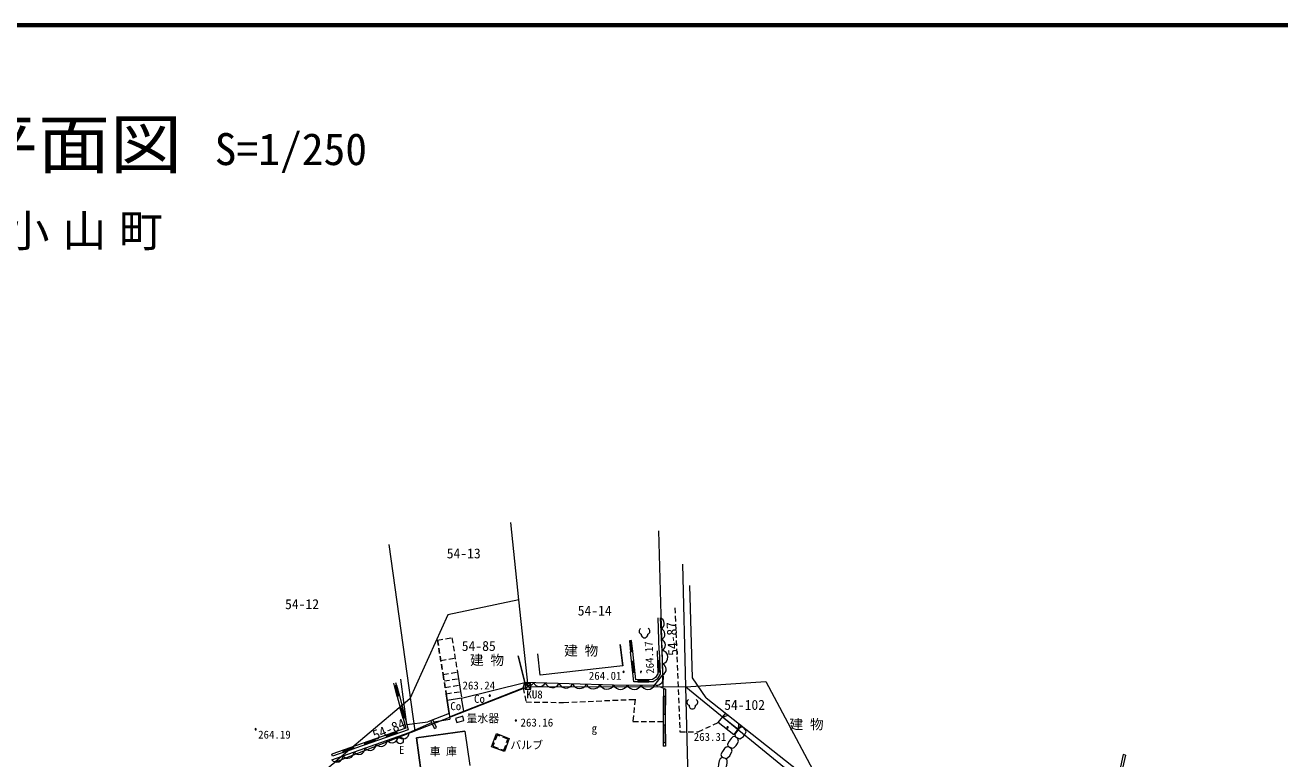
# Model space of a CAD drawing. Units: millimetres, scale not verified. Extents: x 4813 to 205063, y 5162 to 143662.
# Drawn here: x 111196 to 168696, y 110017 to 143662 of the extents above; entities that cross this region are included whole.
import ezdxf
from ezdxf.enums import TextEntityAlignment as Align

# ---------------------------------------------------------------- set-up
doc = ezdxf.new("R2010")
doc.units = ezdxf.units.MM
doc.header["$LTSCALE"] = 250
doc.linetypes.add('USER6', pattern=[1.5, 1, -0.5])
for name, color, linetype, lineweight in [('プロットマーク', 1, 'Continuous', 13), ('仮境界', 1, 'Continuous', 13), ('図枠', 7, 'Continuous', 13), ('点名', 1, 'Continuous', 13), ('独標2', 7, 'Continuous', 13), ('現況2', 7, 'Continuous', 13)]:
    doc.layers.add(name, color=color, linetype=linetype, lineweight=lineweight)
doc.styles.add('ＭＳ ゴシック', font='')
doc.styles.get('ＭＳ ゴシック').set_extended_font_data('MS Gothic')

msp = doc.modelspace()

# ---------------------------------------------------------------- hatches: boundary and pattern name
at = {"layer": '独標2'}
h = msp.add_hatch(color=256, dxfattribs=at)
edge = h.paths.add_edge_path()
edge.add_ellipse((138621.4, 114010.8), major_axis=(29, -7.8), ratio=1, start_angle=-165, end_angle=15)
msp.add_hatch(color=256, dxfattribs=at).paths.add_polyline_path([(139389.6, 114003.8, 0.41421), (139419.6, 113973.8, 0.41421)])
h = msp.add_hatch(color=256, dxfattribs=at)
edge = h.paths.add_edge_path()
edge.add_ellipse((132486, 112918.6), major_axis=(29, -7.8), ratio=1, start_angle=-165, end_angle=15)
h = msp.add_hatch(color=256, dxfattribs=at)
edge = h.paths.add_edge_path()
edge.add_ellipse((133688.2, 111779.6), major_axis=(29, -7.8), ratio=1, start_angle=-165, end_angle=15)
h = msp.add_hatch(color=256, dxfattribs=at)
edge = h.paths.add_edge_path()
edge.add_ellipse((121761.4, 111374.7), major_axis=(29, -7.8), ratio=1, start_angle=-165, end_angle=15)
h = msp.add_hatch(color=256, dxfattribs=at)
edge = h.paths.add_edge_path()
edge.add_ellipse((143387.8, 111461.2), major_axis=(29, -7.8), ratio=1, start_angle=-165, end_angle=15)
at = {"layer": '現況2'}
for points in [[(138943.6, 114931.9), (139043, 114942.4), (138990.6, 115439.6), (138891.1, 115429.1)], [(139042.9, 113989.7), (139142.4, 114000.2), (139089.9, 114497.4), (138990.5, 114486.9)], [(140269.8, 114515.1), (140169.9, 114511.7), (140186.9, 114012), (140286.8, 114015.4)], [(128217.2, 113391), (128345.4, 112907.7), (128248.7, 112882.1), (128120.6, 113365.4)], [(139779.6, 113549.6), (139778.9, 113649.6), (139278.9, 113646), (139279.6, 113546)], [(140541.4, 112873.9), (140441.4, 112874.9), (140433.3, 112075), (140533.3, 112073.9)], [(128486.9, 112373.5), (128615.1, 111890.2), (128518.4, 111864.6), (128390.3, 112347.9)], [(140531.6, 111564.2), (140431.6, 111563.1), (140439.8, 110763.2), (140539.8, 110764.2)], [(128241, 111175.4), (127769.1, 111010.1), (127736.1, 111104.5), (128207.9, 111269.8)], [(126266, 110483.4), (125794.1, 110318.1), (125761, 110412.5), (126232.9, 110577.8)], [(127253.5, 110829.4), (126781.6, 110664.1), (126748.6, 110758.5), (127220.4, 110923.8)]]:
    msp.add_hatch(color=256, dxfattribs=at).paths.add_polyline_path(points)

# ---------------------------------------------------------------- linework, layer by layer
at = {"layer": 'プロットマーク'}
for p, q in [((134117.1, 113211.5), (134367.1, 113461.5)), ((134117.1, 113461.5), (134367.1, 113211.5))]:
    msp.add_line(p, q, dxfattribs=at)
msp.add_lwpolyline([(134117.1, 113211.5), (134367.1, 113211.5), (134367.1, 113461.5), (134117.1, 113461.5)], close=True, dxfattribs=at)
at = {"layer": '仮境界'}
for p, q in [((140434.5, 113322.9), (140241.1, 120467.1)), ((129069.7, 111309.3), (127880.7, 119850)), ((141468.9, 113320.6), (148176.8, 107854))]:
    msp.add_line(p, q, dxfattribs=at)
for points in [[(134242.1, 113336.5), (133814.6, 117317.6), (133458.5, 120850)], [(111233, 96069.6), (120762.9, 106093.1), (125383.9, 109873.3), (134242.1, 113336.5), (141468.9, 113320.6), (141330.3, 118946.3)], [(133814.6, 117317.6), (130569.6, 116617.7), (128819.8, 112768.3), (125383.9, 109873.3)], [(127656.8, 104571.4), (141609.1, 107900.9), (141468.9, 113320.6)], [(141468.9, 113320.6), (145140.4, 113563.6), (148176.8, 107854), (148715.1, 106790.7), (160843.4, 106779.5), (161108.7, 109603.9)]]:
    msp.add_lwpolyline(points, dxfattribs=at)
at = {"layer": '図枠', "lineweight": 70}
msp.add_lwpolyline([(4812.9, 5162), (205062.9, 5162), (205062.9, 143662), (4812.9, 143662)], close=True, dxfattribs=at)
at = {"layer": '独標2'}
msp.add_lwpolyline([(139389.6, 114003.8, 0.41421), (139419.6, 113973.8, 0.41421)], format="xyb", close=True, dxfattribs=at)
for centre, start, end in [((138621.4, 114010.8), 360, 180), ((138621.4, 114010.8), 180, 360), ((139419.6, 114003.8), 0, 180), ((132486, 112918.6), 360, 180), ((132486, 112918.6), 180, 360), ((133688.2, 111779.6), 360, 180), ((133688.2, 111779.6), 180, 360), ((121761.4, 111374.7), 360, 180), ((121761.4, 111374.7), 180, 360), ((143387.8, 111461.2), 360, 180), ((143387.8, 111461.2), 180, 360)]:
    msp.add_arc(centre, 30, start, end, dxfattribs=at)
at = {"layer": '現況2'}
for p, q in [((140254.3, 114971.4), (140207.2, 116479)), ((140401.3, 114634.5), (140306.6, 116482.1)), ((134802.4, 113859.5), (134693.3, 114832.8)), ((138943.6, 114931.9), (139043, 114942.4)), ((140413.4, 113876.6), (140401.3, 114634.5)), ((131007.1, 113995.3), (131151.1, 113106.9)), ((138579.4, 114283.1), (134802.4, 113859.5)), ((140048.1, 113407.5), (140413.4, 113876.6)), ((128248.7, 112882.1), (128088.9, 113484.8)), ((128345.4, 112907.7), (128187.7, 113502.6)), ((128693.9, 111592.8), (128408.7, 113673.2)), ((131200.7, 112800.9), (134091.6, 113525)), ((131308, 112206.6), (134014.9, 113279.4)), ((134014.9, 113279.4), (134091.6, 113525)), ((138166.6, 113402.3), (134091.6, 113525)), ((138166.6, 113402.3), (140048.1, 113407.5)), ((128345.4, 112907.7), (128248.7, 112882.1)), ((131200.7, 112800.9), (130542.1, 112694.1)), ((131308, 112206.6), (131200.7, 112800.9)), ((140544.9, 113217), (140444.9, 113218)), ((142400.5, 112818.8), (148447.7, 108050.4)), ((130642.1, 111944.5), (131308, 112206.6)), ((128693.9, 111592.8), (129658.2, 111724.6)), ((128791.2, 111233.6), (129829.9, 111681.4)), ((130622.4, 112092.4), (129658.2, 111724.6)), ((129951.3, 111414.2), (129787.9, 111774)), ((130042.3, 111455.6), (129881.5, 111809.8)), ((129922.8, 111718.7), (130655.3, 111845.4)), ((130622.4, 112092.4), (130642.2, 111943.7)), ((130642.1, 111944.5), (130655.3, 111845.4)), ((142961.3, 111684.1), (143300.7, 112108.9)), ((143668.5, 111119.1), (142961.3, 111684.1)), ((143161, 111934.1), (143418.5, 112016.1)), ((143868.3, 111369.1), (143161, 111934.1)), ((143893.7, 111641.3), (143868.3, 111369.1)), ((125256, 109981.1), (128791.2, 111233.6)), ((129951.3, 111414.2), (130042.3, 111455.6)), ((131343.5, 111293.6), (131569, 109708.1)), ((143668.5, 111119.1), (144011.5, 111548.4)), ((140541.5, 110597.5), (140441.5, 110596.5)), ((125278.5, 110137.5), (125245.4, 110231.8)), ((161520.1, 110215.3), (160906.4, 107500.3)), ((161617.6, 110193.3), (161000.5, 107463.2)), ((161617.6, 110193.3), (161520.1, 110215.3))]:
    msp.add_line(p, q, dxfattribs=at)
at = {"layer": '現況2', "linetype": 'USER6'}
for p, q in [((130092.4, 115467.9), (130751, 115574.7)), ((130751, 115574.7), (131007.1, 113995.3)), ((130244.5, 114530.1), (130903, 114636.9)), ((130348.5, 113888.5), (131007.1, 113995.3)), ((130396.5, 113592.4), (131055.1, 113699.2)), ((130444.5, 113296.3), (131103.1, 113403)), ((140544.9, 113217), (140048.1, 113407.5)), ((130492.5, 113000.1), (131151.1, 113106.9)), ((131151.1, 113106.9), (131200.7, 112800.9)), ((132821.7, 111110.7), (132633.4, 110598.9)), ((133320.1, 110927.3), (132821.7, 111110.7)), ((132633.4, 110598.9), (133131.8, 110415.5)), ((133131.8, 110415.5), (133320.1, 110927.3))]:
    msp.add_line(p, q, dxfattribs=at)
at = {"layer": '現況2', "linetype": 'USER6', "lineweight": 25}
for p, q in [((130092.4, 115467.9), (130348.5, 113888.5)), ((130348.5, 113888.5), (130492.5, 113000.1))]:
    msp.add_line(p, q, dxfattribs=at)
at = {"layer": '現況2', "lineweight": 25}
for p, q in [((138579.4, 114283.1), (138470.3, 115256.3)), ((134091.6, 113525), (133785.1, 114748.6)), ((130492.5, 113000.1), (130542.1, 112694.1)), ((130542.1, 112694.1), (130622.4, 112092.4)), ((129124.2, 110977.9), (131343.5, 111293.6)), ((129349.7, 109392.4), (129124.2, 110977.9))]:
    msp.add_line(p, q, dxfattribs=at)
at = {"layer": '現況2'}
for points in [[(142400.5, 112818.8), (141775.5, 113727.8), (141656.8, 117970.6)], [(140254.3, 114971.4), (140290.8, 113898.2), (140154, 113675.1), (139969.4, 113550.9), (139089.8, 113544.7), (138943.6, 114931.9)], [(140154.4, 114968), (140189.9, 113924.9), (140080.2, 113745.9), (139938.6, 113650.7), (139179.8, 113645.3), (139043, 114942.4)], [(128248.7, 112882.1), (128636.3, 111419.9), (125245.4, 110231.8)], [(128345.4, 112907.7), (128756.6, 111356.1), (125278.5, 110137.5)], [(140444.9, 113218), (140429.9, 111730.8), (140441.5, 110596.5)], [(140544.9, 113217), (140529.9, 111730.8), (140541.5, 110597.5)]]:
    msp.add_lwpolyline(points, dxfattribs=at)
at = {"layer": '現況2', "linetype": 'USER6'}
for points in [[(140975.2, 116944.6), (141206, 111258.2), (142042, 111265.7), (142961.3, 111684.1)], [(134014.9, 113279.4), (134155.7, 112626.6), (135869.4, 112606.7), (139150, 112750.1), (139050.5, 111733.4), (140429.9, 111730.9)]]:
    msp.add_lwpolyline(points, dxfattribs=at)
at = {"layer": '現況2'}
for points in [[(138943.6, 114931.9), (139043, 114942.4), (138990.6, 115439.6), (138891.1, 115429.1)], [(139042.9, 113989.7), (139142.4, 114000.2), (139089.9, 114497.4), (138990.5, 114486.9)], [(140269.8, 114515.1), (140169.9, 114511.7), (140186.9, 114012), (140286.8, 114015.4)], [(128217.2, 113391), (128345.4, 112907.7), (128248.7, 112882.1), (128120.6, 113365.4)], [(139779.6, 113549.6), (139778.9, 113649.6), (139278.9, 113646), (139279.6, 113546)], [(140541.4, 112873.9), (140441.4, 112874.9), (140433.3, 112075), (140533.3, 112073.9)], [(128486.9, 112373.5), (128615.1, 111890.2), (128518.4, 111864.6), (128390.3, 112347.9)], [(130984.5, 111682.9), (131307.8, 111783.4), (131249.5, 111970.8), (130926.2, 111870.3)], [(140531.6, 111564.2), (140431.6, 111563.1), (140439.8, 110763.2), (140539.8, 110764.2)], [(128241, 111175.4), (127769.1, 111010.1), (127736.1, 111104.5), (128207.9, 111269.8)], [(133161.5, 110351.3), (132569.2, 110569.2), (132792, 111174.8), (133384.3, 110957)], [(143892.3, 110837.2), (143858.3, 110940), (143732.3, 111041.1), (143619.9, 111027.8), (143543.6, 110956.8), (143456.7, 110826.2), (143376, 110690.2), (143397.6, 110596.1), (143514.4, 110533.4), (143622.5, 110505.3), (143693.6, 110544.5), (143784.6, 110626.5), (143835.3, 110722.8)], [(144240.2, 111251.3), (144214.8, 111356.6), (144097.7, 111467.8), (143984.6, 111463.9), (143902.6, 111399.6), (143805.1, 111276.7), (143713.4, 111147.9), (143727.1, 111052.3), (143838.3, 110980.1), (143943.6, 110943), (144017.8, 110976.2), (144115.3, 111050.3), (144173.8, 111142)], [(126266, 110483.4), (125794.1, 110318.1), (125761, 110412.5), (126232.9, 110577.8)], [(127253.5, 110829.4), (126781.6, 110664.1), (126748.6, 110758.5), (127220.4, 110923.8)], [(143596.5, 110373.9), (143561.1, 110476.3), (143434, 110575.8), (143321.7, 110561.1), (143246.3, 110489.2), (143161, 110357.5), (143082, 110220.5), (143104.8, 110126.7), (143222.4, 110065.5), (143330.8, 110038.7), (143401.4, 110078.8), (143491.4, 110161.9), (143540.9, 110258.8)], [(143370, 109962), (143297.4, 110042.5), (143141.5, 110084.2), (143043.9, 110026.8), (143002.7, 109931.1), (142975.7, 109776.5), (142956.6, 109619.6), (143014.3, 109542.1), (143146.5, 109531.8), (143256.7, 109549.6), (143306, 109614.1), (143356.3, 109725.8), (143363.9, 109834.3)]]:
    msp.add_lwpolyline(points, close=True, dxfattribs=at)
msp.add_circle((128376.9, 110864.9), 150, dxfattribs=at)
for centre, radius, start, end in [((140218.3, 116228.6), 268.4, 295.07166, 70.80042), ((139464.6, 115871.1), 137.1, 116.40406, 254.79462), ((139578.7, 115720), 151.2, 172.84733, 7.15267), ((139692.7, 115871.1), 137.1, 285.20538, 63.59594), ((140243.8, 115731.9), 268.4, 295.07166, 70.80042), ((140269.2, 115235.3), 268.4, 295.07166, 70.80042), ((140335.6, 114680.9), 314.9, 282.82111, 81.34673), ((140135.3, 113716.4), 320.9, 254.22192, 29.95068), ((140308.3, 114123.6), 268.4, 293.04913, 68.77789), ((134299.5, 113614.2), 226.2, 203.2157, 333.33378), ((134770.7, 113628), 292.7, 203.2157, 333.33378), ((135350.1, 113633), 345.8, 203.2157, 333.33378), ((135976.9, 113614.1), 345.8, 203.2157, 333.33378), ((136603.8, 113595.2), 345.8, 203.2157, 333.33378), ((137230.7, 113576.4), 345.8, 203.2157, 333.33378), ((137857.6, 113557.5), 345.8, 203.2157, 333.33378), ((138479.8, 113549), 345.8, 205.10146, 335.21954), ((139106.9, 113550.7), 345.8, 205.10146, 335.21954), ((139734.1, 113552.5), 345.8, 205.10146, 335.21954), ((141657.5, 112612.4), 137.1, 116.40406, 254.79462), ((141885.6, 112612.4), 137.1, 285.20538, 63.59594), ((141771.5, 112461.3), 151.2, 172.84733, 7.15267), ((128007.2, 111040.1), 279.4, 216.02288, 2.99739), ((128512.2, 111219), 279.4, 216.02288, 2.99739), ((126492.1, 110503.3), 279.4, 216.02288, 2.99739), ((126997.1, 110682.2), 279.4, 216.02288, 2.99739), ((127502.1, 110861.1), 279.4, 216.02288, 2.99739), ((125482, 110145.4), 279.4, 216.02288, 2.99739), ((125987.1, 110324.3), 279.4, 216.02288, 2.99739)]:
    msp.add_arc(centre, radius, start, end, dxfattribs=at)

# ---------------------------------------------------------------- texts
at = {"layer": '仮境界', "style": 'ＭＳ ゴシック'}
for s, p in [('54-13', (130516.7, 119073.2)), ('54-12', (123108.3, 116746.1)), ('54-14', (136518.8, 116451.8)), ('54-85', (131205.9, 114829.3)), ('54-102', (143232.4, 112128.3))]:
    msp.add_text(s, height=458.2, dxfattribs=at).set_placement(p, align=Align.BOTTOM_LEFT)
for s, rotation, p in [('54-87', 93.24, (141258.4, 114759.5)), ('54-84', 22.538, (127285.9, 110743.3))]:
    msp.add_text(s, height=458.2, rotation=rotation, dxfattribs=at).set_placement(p, align=Align.BOTTOM_LEFT)
at = {"layer": '図枠', "style": 'ＭＳ ゴシック', "width": 1.1}
msp.add_text('用地平面図', height=2199, dxfattribs=at).set_placement((101889.3, 136442.8), align=Align.BOTTOM_LEFT)
at = {"layer": '図枠', "style": 'ＭＳ ゴシック'}
msp.add_text('S=1/250', height=1466, dxfattribs=at).set_placement((119885.6, 136802.8), align=Align.BOTTOM_LEFT)
at = {"layer": '図枠', "insert": (102512.1, 133336.1), "char_height": 1466, "attachment_point": 7, "style": 'ＭＳ ゴシック'}
msp.add_mtext('\\T1.3;駿東郡小山町', dxfattribs=at)
at = {"layer": '点名', "style": 'ＭＳ ゴシック'}
msp.add_text('KU8', height=366.6, dxfattribs=at).set_placement((134542.1, 112679.4), align=Align.BOTTOM_CENTER)
at = {"layer": '独標2', "style": 'ＭＳ ゴシック'}
msp.add_text('264.17', height=366.6, rotation=93.024, dxfattribs=at).set_placement((139802.5, 114664.8), align=Align.MIDDLE_CENTER)
for s, p in [('264.01', (137777.2, 113829.1)), ('263.24', (131987.5, 113383.6)), ('263.16', (134647.6, 111684.8)), ('264.19', (122622, 111131)), ('263.31', (142581.7, 111028))]:
    msp.add_text(s, height=366.6, dxfattribs=at).set_placement(p, align=Align.MIDDLE_CENTER)
at = {"layer": '現況2', "style": 'ＭＳ ゴシック'}
for s, height, p in [('建 物', 458.2, (135897.8, 114616.1)), ('建 物', 458.2, (131585.5, 114181.6)), ('Co', 366.6, (131768.9, 112476.4)), ('Co', 366.6, (130680.3, 112142.8)), ('量水器', 366.6, (131420.6, 111583.7)), ('建 物', 458.2, (146226.2, 111235.9)), ('g', 366.6, (137155.6, 111123.4)), ('E', 366.6, (128326.3, 110138.6)), ('車 庫', 366.6, (129735.6, 110073.9)), ('バルブ', 366.6, (133430, 110357.3))]:
    msp.add_text(s, height=height, dxfattribs=at).set_placement(p, align=Align.BOTTOM_LEFT)

doc.saveas('drawing.dxf')
